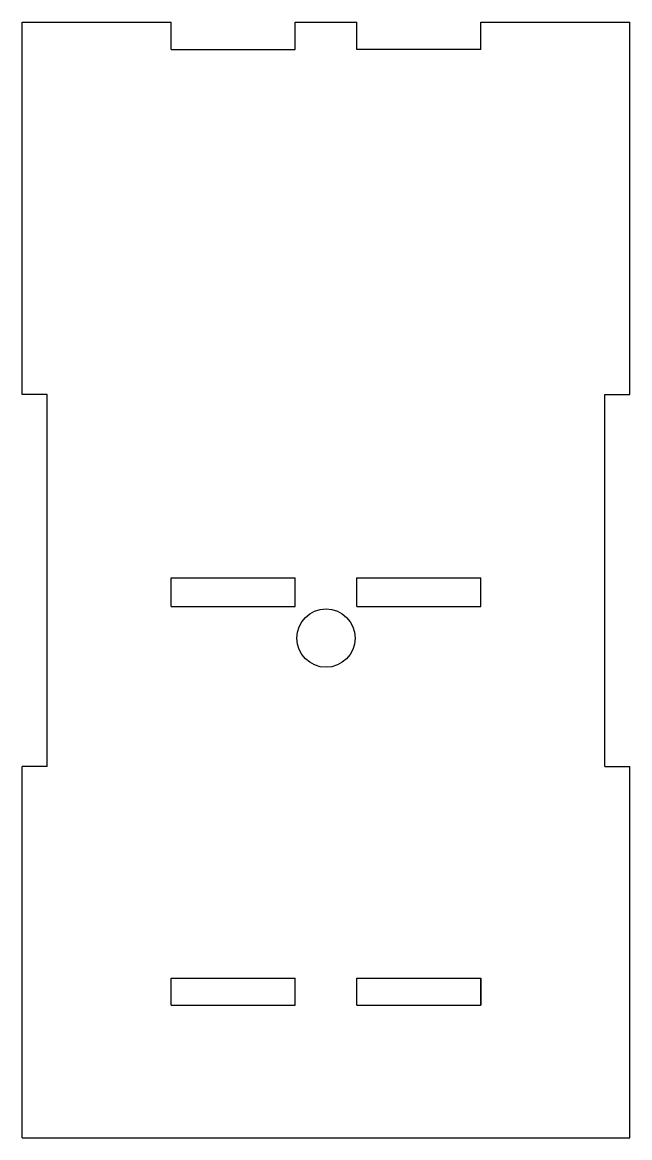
# Model space of a CAD drawing. Header units: inches. Extents: x 23.9 to 72.9, y 14.2 to 104.1.
import ezdxf

# ---------------------------------------------------------------- set-up
doc = ezdxf.new("R2010")
doc.units = ezdxf.units.IN
doc.header["$MEASUREMENT"] = 0

msp = doc.modelspace()

# ---------------------------------------------------------------- linework, layer by layer
for p, q in [((23.859, 104.109), (35.859, 104.109)), ((23.859, 74.109), (23.859, 104.109)), ((35.859, 101.909), (35.859, 104.109)), ((45.859, 101.909), (45.859, 104.109)), ((45.859, 104.109), (50.859, 104.109)), ((50.859, 101.909), (50.859, 104.109)), ((50.859, 101.909), (50.859, 104.109)), ((60.859, 101.909), (60.859, 104.109)), ((60.859, 101.909), (60.859, 104.109)), ((60.859, 104.109), (72.859, 104.109)), ((72.859, 74.109), (72.859, 104.109)), ((35.859, 101.909), (45.859, 101.909)), ((60.859, 101.909), (50.859, 101.909)), ((25.859, 74.109), (23.859, 74.109)), ((25.859, 44.109), (25.859, 74.109)), ((70.859, 44.109), (70.859, 74.109)), ((70.859, 74.109), (72.859, 74.109)), ((35.859, 59.309), (45.859, 59.309)), ((35.859, 57.009), (35.859, 59.309)), ((45.859, 57.009), (45.859, 59.309)), ((50.859, 57.009), (50.859, 59.309)), ((50.859, 57.009), (50.859, 59.309)), ((50.859, 59.309), (60.859, 59.309)), ((60.859, 57.009), (60.859, 59.309)), ((35.859, 57.009), (45.859, 57.009)), ((50.859, 57.009), (60.859, 57.009)), ((23.859, 14.183), (23.859, 44.109)), ((25.859, 44.109), (23.859, 44.109)), ((70.859, 44.109), (72.859, 44.109)), ((72.859, 14.183), (72.859, 44.109)), ((35.859, 27.056), (45.859, 27.056)), ((35.859, 24.856), (35.859, 27.056)), ((45.859, 24.856), (45.859, 27.056)), ((50.859, 24.856), (50.859, 27.056)), ((50.859, 27.056), (60.859, 27.056)), ((60.859, 24.856), (60.859, 27.056)), ((60.859, 27.056), (60.859, 24.856)), ((60.859, 24.856), (60.859, 27.056)), ((35.859, 24.856), (45.859, 24.856)), ((50.859, 24.856), (60.859, 24.856)), ((23.859, 14.183), (54.109, 14.183)), ((54.109, 14.183), (72.859, 14.183))]:
    msp.add_line(p, q)
msp.add_circle((48.359, 54.459), 2.35)

doc.saveas('drawing.dxf')
